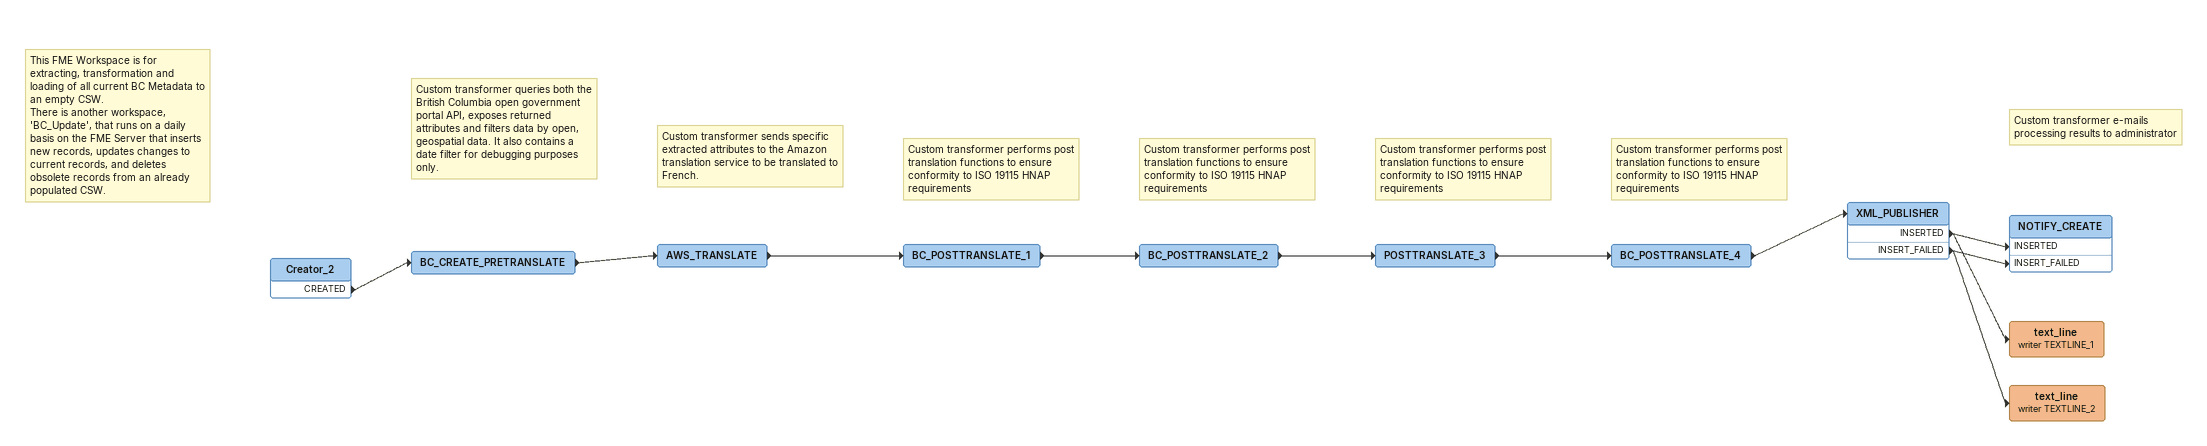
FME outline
Note: This FME Workspace is for extracting, transformation and loading of all current BC Metadata to an empty CSW. / There is another workspace, 'BC_Update', that runs on a daily basis on the FME Server that inserts new records, updates changes to current records, and deletes obsolete records from an already populated CSW.
Creator_2
    CREATED -> BC_CREATE_PRETRANSLATE
Note: Custom transformer queries both the British Columbia open government portal API, exposes returned attributes and filters data by open, geospatial data. It also contains a date filter for debugging purposes only.
BC_CREATE_PRETRANSLATE
    -> AWS_TRANSLATE
Note: Custom transformer sends specific extracted attributes to the Amazon translation service to be translated to French.
AWS_TRANSLATE
    -> BC_POSTTRANSLATE_1
Note: Custom transformer performs post translation functions to ensure conformity to ISO 19115 HNAP requirements
BC_POSTTRANSLATE_1
    -> BC_POSTTRANSLATE_2
Note: Custom transformer performs post translation functions to ensure conformity to ISO 19115 HNAP requirements
BC_POSTTRANSLATE_2
    -> POSTTRANSLATE_3
Note: Custom transformer performs post translation functions to ensure conformity to ISO 19115 HNAP requirements
POSTTRANSLATE_3
    -> BC_POSTTRANSLATE_4
Note: Custom transformer performs post translation functions to ensure conformity to ISO 19115 HNAP requirements
BC_POSTTRANSLATE_4
    -> XML_PUBLISHER
XML_PUBLISHER
    INSERTED -> NOTIFY_CREATE [INSERTED]
    INSERTED -> text_line (writer TEXTLINE_1)
    INSERT_FAILED -> NOTIFY_CREATE [INSERT_FAILED]
    INSERT_FAILED -> text_line (writer TEXTLINE_2)
Note: Custom transformer e-mails processing results to administrator
NOTIFY_CREATE
text_line (writer TEXTLINE_1)
text_line (writer TEXTLINE_2)
